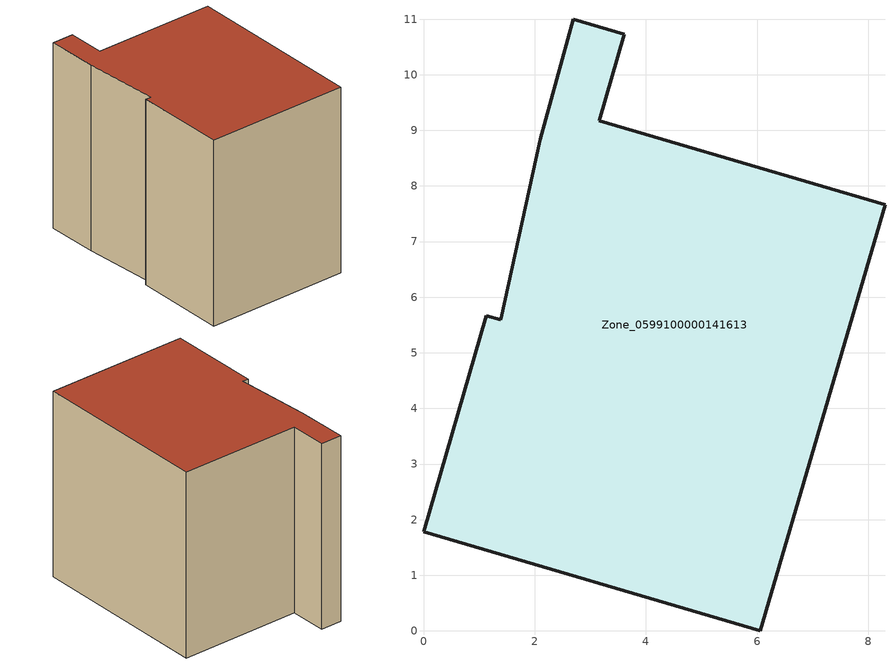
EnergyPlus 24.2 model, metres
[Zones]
Zone_0599100000141613
 floor ground (C_G): 1.39,5.59 2.1,8.84 2.69,11 3.61,10.73 3.16,9.17 8.3,7.66 6.06,0 0,1.78 1.13,5.67 z0
 wall outside (C_F): 0,1.78 6.06,0 8.3,7.66 3.16,9.17 3.61,10.73 2.69,11 2.1,8.84 1.39,5.59 1.13,5.67 0,1.78 z0:8.22
 roof outside (C_R): 1.39,5.59 1.13,5.67 0,1.78 6.06,0 8.3,7.66 3.16,9.17 3.61,10.73 2.69,11 2.1,8.84 z8.22
[BUILDING]
Pand.0599100000141613: North Axis=0; Terrain=City; Loads Convergence Tolerance Value=0.04; Temperature Convergence Tolerance Value=0.4; Solar Distribution=FullExterior; Maximum Number of Warmup Days=25; Minimum Number of Warmup Days=1
[Site:Location]
Rotterdam.The.Hague.AP_ZH_NLD Design_Conditions: Latitude=51.96; Longitude=4.45; Time Zone=1; Elevation=-4.5
[SITE:GROUNDTEMPERATURE:BUILDINGSURFACE]
18, 18, 18, 18, 18, 18, 18, 18, 18, 18, 18, 18
[MATERIAL] Thermal Absorptance=0.9; Solar Absorptance=0.7; Visible Absorptance=0.7
Name | Roughness | Thickness | Conductivity | Density | Specific Heat
G.TI.1946 | MediumSmooth | 0.15 | 1 | 540 | 1210
F.TI.1946 | Rough | 0.3 | 0.857143 | 1920 | 840
R.TI.1946 | MediumRough | 0.2 | 0.1 | 1500 | 1000
[CONSTRUCTION]
C_G: G.TI.1946
C_F: F.TI.1946
C_R: R.TI.1946
[ZONE]
Zone_0599100000141613: Type=1; Multiplier=1; Ceiling Height=Autocalculate; Volume=Autocalculate; Floor Area=autocalculate; Part of Total Floor Area=Yes
[ZONEINFILTRATION:DESIGNFLOWRATE]
Infil_Zone_0599100000141613: Zone or ZoneList or Space or SpaceList=Zone_0599100000141613; Schedule=AlwaysOn; Design Flow Rate Calculation Method=Flow/Area; Flow Rate per Floor Area=0.003; Constant Term Coefficient=1; Temperature Term Coefficient=0; Velocity Term Coefficient=0; Velocity Squared Term Coefficient=0
[HVACTEMPLATE:ZONE:IDEALLOADSAIRSYSTEM]
Zone_0599100000141613: Maximum Heating Supply Air Temperature=50; Minimum Cooling Supply Air Temperature=13; Maximum Heating Supply Air Humidity Ratio=0.0156; Minimum Cooling Supply Air Humidity Ratio=0.0077; Heating Limit=NoLimit; Cooling Limit=NoLimit; Dehumidification Control Type=ConstantSensibleHeatRatio; Cooling Sensible Heat Ratio=0.7; Dehumidification Setpoint=60; Humidification Control Type=None; Humidification Setpoint=30; Outdoor Air Method=None; Outdoor Air Flow Rate per Person=0.00944; Outdoor Air Flow Rate per Zone Floor Area=0; Outdoor Air Flow Rate per Zone=0; Demand Controlled Ventilation Type=None; Outdoor Air Economizer Type=NoEconomizer; Heat Recovery Type=None; Sensible Heat Recovery Effectiveness=0.7; Latent Heat Recovery Effectiveness=0.65
[ZONECONTROL:THERMOSTAT]
ThermostatControl_Zone_0599100000141613: Zone or ZoneList=Zone_0599100000141613; Control Type Schedule=DualSetpointControlType; Control 1=Thermostat_Zone_0599100000141613; Temperature Difference Between Cutout And Setpoint=0
[THERMOSTATSETPOINT:DUALSETPOINT]
Thermostat_Zone_0599100000141613: Heating Setpoint Temperature Schedule=HeatingSetpoint_Zone_0599100000141613; Cooling Setpoint Temperature Schedule=CoolingSetpoint_Zone_0599100000141613
[SCHEDULE:COMPACT]
HeatingSetpoint_Zone_0599100000141613: Through: 12/31, For: AllDays, Until: 24:00, 21
CoolingSetpoint_Zone_0599100000141613: Through: 12/31, For: AllDays, Until: 24:00, 24
DualSetpointControlType: Through: 12/31, For: AllDays, Until: 24:00, 4
AlwaysOn: Through: 12/31, For: AllDays, Until: 24:00, 1
